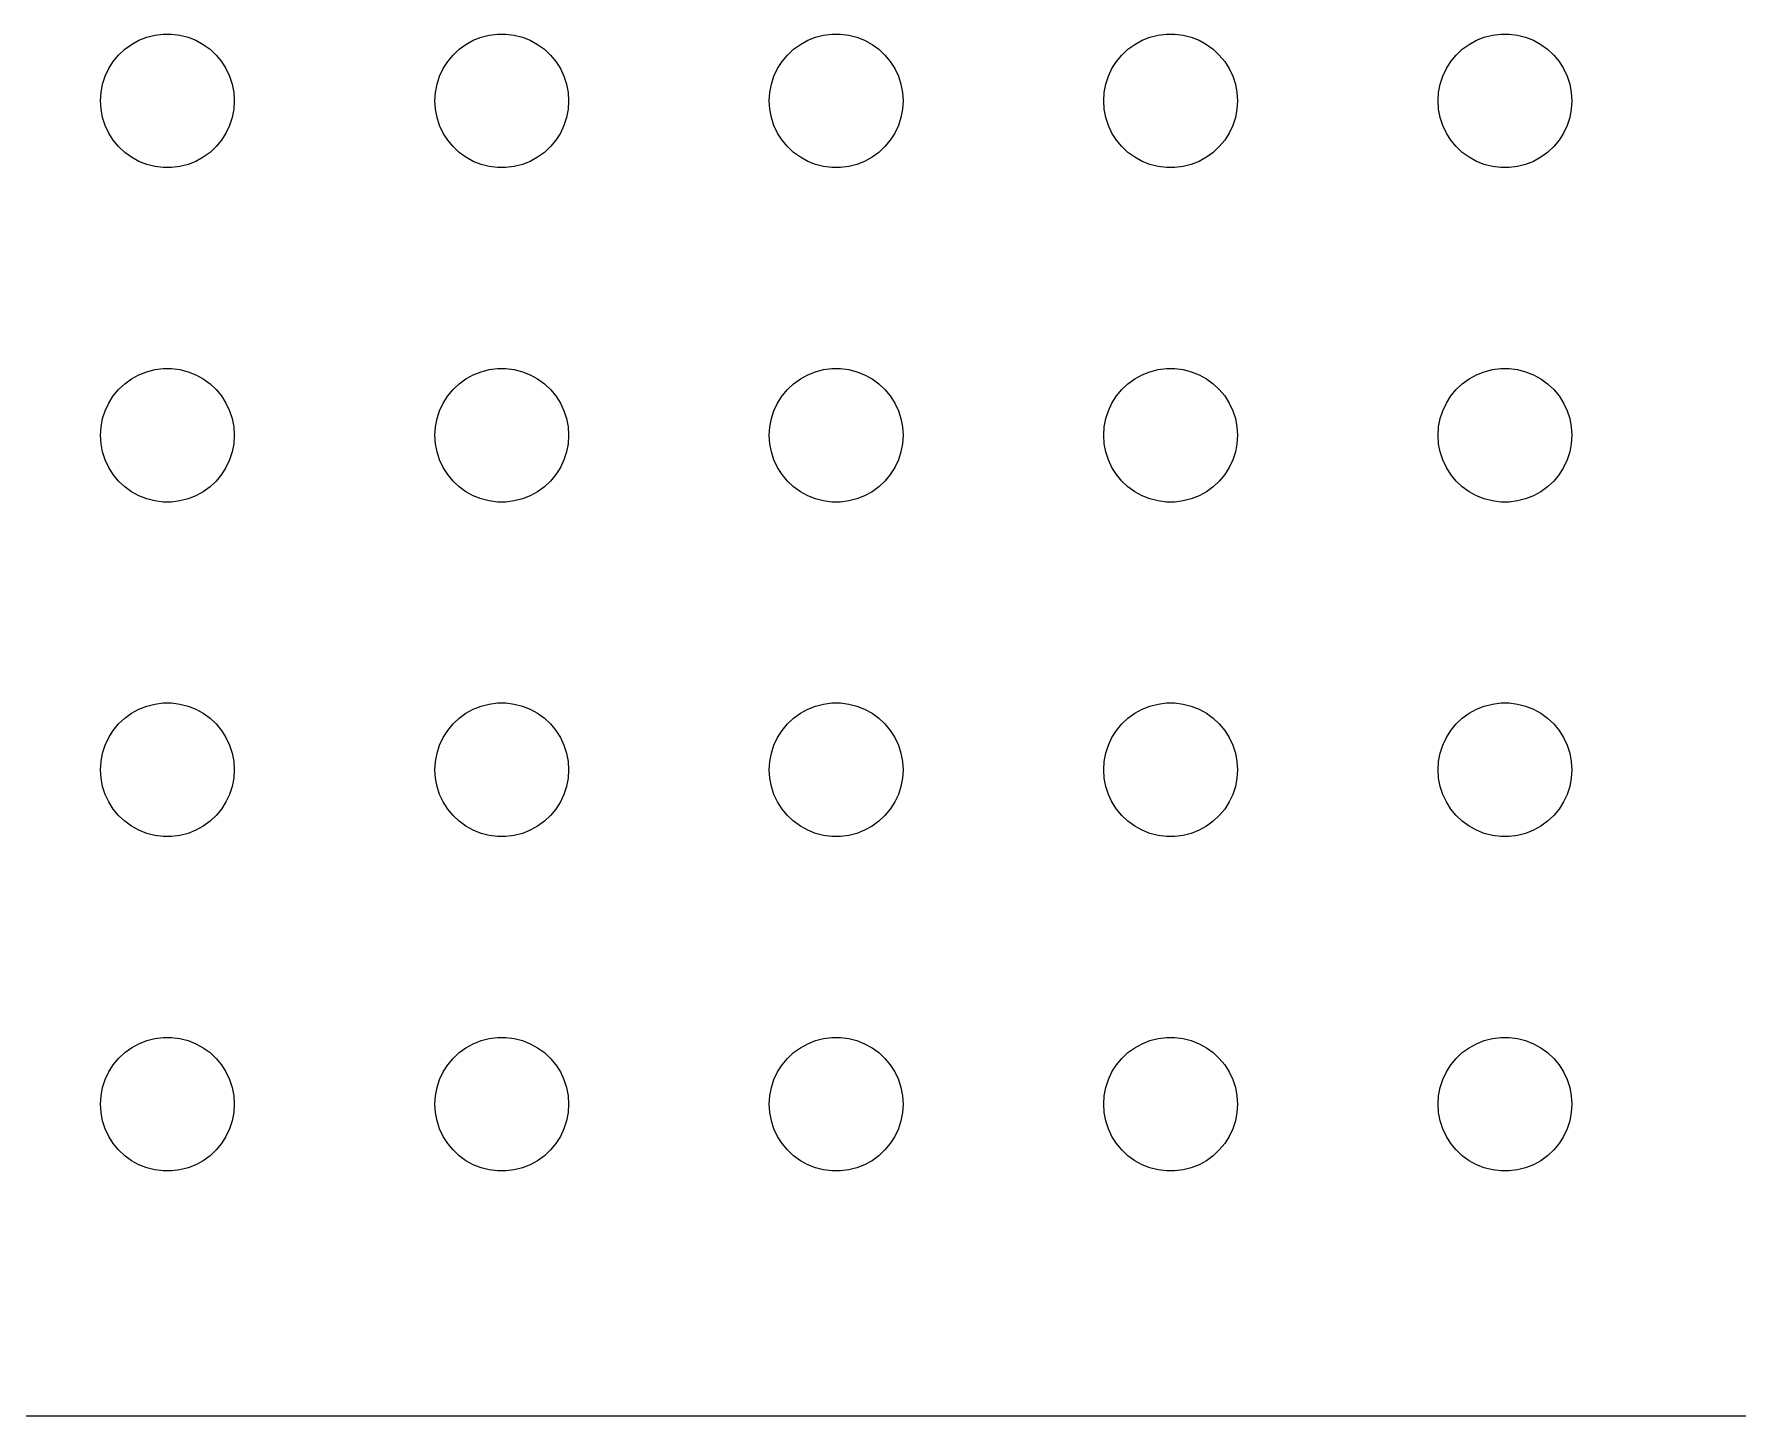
# Model space of a CAD drawing. Header units: metres. Extents: x -74 to 74, y -74 to 74.
# Drawn here: x -2.99 to 35.23, y -74.49 to -43.5 of the extents above; entities that cross this region are included whole.
import ezdxf

# ---------------------------------------------------------------- set-up
doc = ezdxf.new("R2010")
doc.units = ezdxf.units.M

msp = doc.modelspace()

# ---------------------------------------------------------------- linework, layer by layer
for p, q in [((-0.463516, -43.5734), (-0.281067, -43.5266)), ((-0.281067, -43.5266), (-0.094177, -43.503)), ((-0.094177, -43.503), (0.094177, -43.503)), ((0.094177, -43.503), (0.281067, -43.5266)), ((0.281067, -43.5266), (0.463516, -43.5734)), ((7.03647, -43.5734), (7.21892, -43.5266)), ((7.21892, -43.5266), (7.40581, -43.503)), ((7.40581, -43.503), (7.59418, -43.503)), ((7.59418, -43.503), (7.78107, -43.5266)), ((7.78107, -43.5266), (7.96352, -43.5734)), ((14.5365, -43.5734), (14.7189, -43.5266)), ((14.7189, -43.5266), (14.9058, -43.503)), ((14.9058, -43.503), (15.0942, -43.503)), ((15.0942, -43.503), (15.2811, -43.5266)), ((15.2811, -43.5266), (15.4635, -43.5734)), ((22.0365, -43.5734), (22.2189, -43.5266)), ((22.2189, -43.5266), (22.4058, -43.503)), ((22.4058, -43.503), (22.5942, -43.503)), ((22.5942, -43.503), (22.7811, -43.5266)), ((22.7811, -43.5266), (22.9635, -43.5734)), ((29.5365, -43.5734), (29.7189, -43.5266)), ((29.7189, -43.5266), (29.9058, -43.503)), ((29.9058, -43.503), (30.0942, -43.503)), ((30.0942, -43.503), (30.2811, -43.5266)), ((30.2811, -43.5266), (30.4635, -43.5734)), ((-1.09344, -43.9732), (-0.956131, -43.8442)), ((-0.956131, -43.8442), (-0.803726, -43.7335)), ((-0.803726, -43.7335), (-0.638657, -43.6428)), ((-0.638657, -43.6428), (-0.463516, -43.5734)), ((0.463516, -43.5734), (0.638657, -43.6428)), ((0.638657, -43.6428), (0.803726, -43.7335)), ((0.803726, -43.7335), (0.956131, -43.8442)), ((0.956131, -43.8442), (1.09344, -43.9732)), ((6.40654, -43.9732), (6.54385, -43.8442)), ((6.54385, -43.8442), (6.69626, -43.7335)), ((6.69626, -43.7335), (6.86133, -43.6428)), ((6.86133, -43.6428), (7.03647, -43.5734)), ((7.96352, -43.5734), (8.13866, -43.6428)), ((8.13866, -43.6428), (8.30373, -43.7335)), ((8.30373, -43.7335), (8.45613, -43.8442)), ((8.45613, -43.8442), (8.59344, -43.9732)), ((13.9065, -43.9732), (14.0439, -43.8442)), ((14.0439, -43.8442), (14.1963, -43.7335)), ((14.1963, -43.7335), (14.3613, -43.6428)), ((14.3613, -43.6428), (14.5365, -43.5734)), ((15.4635, -43.5734), (15.6387, -43.6428)), ((15.6387, -43.6428), (15.8037, -43.7335)), ((15.8037, -43.7335), (15.9561, -43.8442)), ((15.9561, -43.8442), (16.0934, -43.9732)), ((21.4065, -43.9732), (21.5439, -43.8442)), ((21.5439, -43.8442), (21.6963, -43.7335)), ((21.6963, -43.7335), (21.8613, -43.6428)), ((21.8613, -43.6428), (22.0365, -43.5734)), ((22.9635, -43.5734), (23.1387, -43.6428)), ((23.1387, -43.6428), (23.3037, -43.7335)), ((23.3037, -43.7335), (23.4561, -43.8442)), ((23.4561, -43.8442), (23.5934, -43.9732)), ((28.9065, -43.9732), (29.0439, -43.8442)), ((29.0439, -43.8442), (29.1963, -43.7335)), ((29.1963, -43.7335), (29.3613, -43.6428)), ((29.3613, -43.6428), (29.5365, -43.5734)), ((30.4635, -43.5734), (30.6387, -43.6428)), ((30.6387, -43.6428), (30.8037, -43.7335)), ((30.8037, -43.7335), (30.9561, -43.8442)), ((30.9561, -43.8442), (31.0934, -43.9732)), ((-1.39465, -44.4478), (-1.31445, -44.2774)), ((-1.31445, -44.2774), (-1.21352, -44.1183)), ((-1.21352, -44.1183), (-1.09344, -43.9732)), ((1.09344, -43.9732), (1.21352, -44.1183)), ((1.21352, -44.1183), (1.31445, -44.2774)), ((1.31445, -44.2774), (1.39465, -44.4478)), ((6.10533, -44.4478), (6.18553, -44.2774)), ((6.18553, -44.2774), (6.28647, -44.1183)), ((6.28647, -44.1183), (6.40654, -43.9732)), ((8.59344, -43.9732), (8.71352, -44.1183)), ((8.71352, -44.1183), (8.81445, -44.2774)), ((8.81445, -44.2774), (8.89465, -44.4478)), ((13.6053, -44.4478), (13.6855, -44.2774)), ((13.6855, -44.2774), (13.7865, -44.1183)), ((13.7865, -44.1183), (13.9065, -43.9732)), ((16.0934, -43.9732), (16.2135, -44.1183)), ((16.2135, -44.1183), (16.3145, -44.2774)), ((16.3145, -44.2774), (16.3947, -44.4478)), ((21.1053, -44.4478), (21.1855, -44.2774)), ((21.1855, -44.2774), (21.2865, -44.1183)), ((21.2865, -44.1183), (21.4065, -43.9732)), ((23.5934, -43.9732), (23.7135, -44.1183)), ((23.7135, -44.1183), (23.8145, -44.2774)), ((23.8145, -44.2774), (23.8947, -44.4478)), ((28.6053, -44.4478), (28.6855, -44.2774)), ((28.6855, -44.2774), (28.7865, -44.1183)), ((28.7865, -44.1183), (28.9065, -43.9732)), ((31.0934, -43.9732), (31.2135, -44.1183)), ((31.2135, -44.1183), (31.3145, -44.2774)), ((31.3145, -44.2774), (31.3947, -44.4478)), ((-1.48816, -44.812), (-1.45287, -44.627)), ((-1.45287, -44.627), (-1.39465, -44.4478)), ((1.39465, -44.4478), (1.45287, -44.627)), ((1.45287, -44.627), (1.48816, -44.812)), ((6.01183, -44.812), (6.04712, -44.627)), ((6.04712, -44.627), (6.10533, -44.4478)), ((8.89465, -44.4478), (8.95287, -44.627)), ((8.95287, -44.627), (8.98816, -44.812)), ((13.5118, -44.812), (13.5471, -44.627)), ((13.5471, -44.627), (13.6053, -44.4478)), ((16.3947, -44.4478), (16.4529, -44.627)), ((16.4529, -44.627), (16.4882, -44.812)), ((21.0118, -44.812), (21.0471, -44.627)), ((21.0471, -44.627), (21.1053, -44.4478)), ((23.8947, -44.4478), (23.9529, -44.627)), ((23.9529, -44.627), (23.9882, -44.812)), ((28.5118, -44.812), (28.5471, -44.627)), ((28.5471, -44.627), (28.6053, -44.4478)), ((31.3947, -44.4478), (31.4529, -44.627)), ((31.4529, -44.627), (31.4882, -44.812)), ((-1.5, -45), (-1.48816, -44.812)), ((-1.48816, -45.188), (-1.5, -45)), ((1.48816, -44.812), (1.5, -45)), ((1.5, -45), (1.48816, -45.188)), ((6, -45), (6.01183, -44.812)), ((6.01183, -45.188), (6, -45)), ((8.98816, -44.812), (9, -45)), ((9, -45), (8.98816, -45.188)), ((13.5, -45), (13.5118, -44.812)), ((13.5118, -45.188), (13.5, -45)), ((16.4882, -44.812), (16.5, -45)), ((16.5, -45), (16.4882, -45.188)), ((21, -45), (21.0118, -44.812)), ((21.0118, -45.188), (21, -45)), ((23.9882, -44.812), (24, -45)), ((24, -45), (23.9882, -45.188)), ((28.5, -45), (28.5118, -44.812)), ((28.5118, -45.188), (28.5, -45)), ((31.4882, -44.812), (31.5, -45)), ((31.5, -45), (31.4882, -45.188)), ((-1.45287, -45.373), (-1.48816, -45.188)), ((-1.39465, -45.5522), (-1.45287, -45.373)), ((1.45287, -45.373), (1.39465, -45.5522)), ((1.48816, -45.188), (1.45287, -45.373)), ((6.04712, -45.373), (6.01183, -45.188)), ((6.10533, -45.5522), (6.04712, -45.373)), ((8.95287, -45.373), (8.89465, -45.5522)), ((8.98816, -45.188), (8.95287, -45.373)), ((13.5471, -45.373), (13.5118, -45.188)), ((13.6053, -45.5522), (13.5471, -45.373)), ((16.4529, -45.373), (16.3947, -45.5522)), ((16.4882, -45.188), (16.4529, -45.373)), ((21.0471, -45.373), (21.0118, -45.188)), ((21.1053, -45.5522), (21.0471, -45.373)), ((23.9529, -45.373), (23.8947, -45.5522)), ((23.9882, -45.188), (23.9529, -45.373)), ((28.5471, -45.373), (28.5118, -45.188)), ((28.6053, -45.5522), (28.5471, -45.373)), ((31.4529, -45.373), (31.3947, -45.5522)), ((31.4882, -45.188), (31.4529, -45.373)), ((-1.31445, -45.7226), (-1.39465, -45.5522)), ((-1.21352, -45.8817), (-1.31445, -45.7226)), ((1.31445, -45.7226), (1.21352, -45.8817)), ((1.39465, -45.5522), (1.31445, -45.7226)), ((6.18553, -45.7226), (6.10533, -45.5522)), ((6.28647, -45.8817), (6.18553, -45.7226)), ((8.81445, -45.7226), (8.71352, -45.8817)), ((8.89465, -45.5522), (8.81445, -45.7226)), ((13.6855, -45.7226), (13.6053, -45.5522)), ((13.7865, -45.8817), (13.6855, -45.7226)), ((16.3145, -45.7226), (16.2135, -45.8817)), ((16.3947, -45.5522), (16.3145, -45.7226)), ((21.1855, -45.7226), (21.1053, -45.5522)), ((21.2865, -45.8817), (21.1855, -45.7226)), ((23.8145, -45.7226), (23.7135, -45.8817)), ((23.8947, -45.5522), (23.8145, -45.7226)), ((28.6855, -45.7226), (28.6053, -45.5522)), ((28.7865, -45.8817), (28.6855, -45.7226)), ((31.3145, -45.7226), (31.2135, -45.8817)), ((31.3947, -45.5522), (31.3145, -45.7226)), ((-1.09344, -46.0268), (-1.21352, -45.8817)), ((-0.956131, -46.1558), (-1.09344, -46.0268)), ((-0.803726, -46.2665), (-0.956131, -46.1558)), ((0.956131, -46.1558), (0.803726, -46.2665)), ((1.09344, -46.0268), (0.956131, -46.1558)), ((1.21352, -45.8817), (1.09344, -46.0268)), ((6.40654, -46.0268), (6.28647, -45.8817)), ((6.54385, -46.1558), (6.40654, -46.0268)), ((6.69626, -46.2665), (6.54385, -46.1558)), ((8.45613, -46.1558), (8.30373, -46.2665)), ((8.59344, -46.0268), (8.45613, -46.1558)), ((8.71352, -45.8817), (8.59344, -46.0268)), ((13.9065, -46.0268), (13.7865, -45.8817)), ((14.0439, -46.1558), (13.9065, -46.0268)), ((14.1963, -46.2665), (14.0439, -46.1558)), ((15.9561, -46.1558), (15.8037, -46.2665)), ((16.0934, -46.0268), (15.9561, -46.1558)), ((16.2135, -45.8817), (16.0934, -46.0268)), ((21.4065, -46.0268), (21.2865, -45.8817)), ((21.5439, -46.1558), (21.4065, -46.0268)), ((21.6963, -46.2665), (21.5439, -46.1558)), ((23.4561, -46.1558), (23.3037, -46.2665)), ((23.5934, -46.0268), (23.4561, -46.1558)), ((23.7135, -45.8817), (23.5934, -46.0268)), ((28.9065, -46.0268), (28.7865, -45.8817)), ((29.0439, -46.1558), (28.9065, -46.0268)), ((29.1963, -46.2665), (29.0439, -46.1558)), ((30.9561, -46.1558), (30.8037, -46.2665)), ((31.0934, -46.0268), (30.9561, -46.1558)), ((31.2135, -45.8817), (31.0934, -46.0268)), ((-0.638657, -46.3572), (-0.803726, -46.2665)), ((-0.463516, -46.4266), (-0.638657, -46.3572)), ((-0.281067, -46.4734), (-0.463516, -46.4266)), ((-0.094177, -46.497), (-0.281067, -46.4734)), ((0.094177, -46.497), (-0.094177, -46.497)), ((0.281067, -46.4734), (0.094177, -46.497)), ((0.463516, -46.4266), (0.281067, -46.4734)), ((0.638657, -46.3572), (0.463516, -46.4266)), ((0.803726, -46.2665), (0.638657, -46.3572)), ((6.86133, -46.3572), (6.69626, -46.2665)), ((7.03647, -46.4266), (6.86133, -46.3572)), ((7.21892, -46.4734), (7.03647, -46.4266)), ((7.40581, -46.497), (7.21892, -46.4734)), ((7.59418, -46.497), (7.40581, -46.497)), ((7.78107, -46.4734), (7.59418, -46.497)), ((7.96352, -46.4266), (7.78107, -46.4734)), ((8.13866, -46.3572), (7.96352, -46.4266)), ((8.30373, -46.2665), (8.13866, -46.3572)), ((14.3613, -46.3572), (14.1963, -46.2665)), ((14.5365, -46.4266), (14.3613, -46.3572)), ((14.7189, -46.4734), (14.5365, -46.4266)), ((14.9058, -46.497), (14.7189, -46.4734)), ((15.0942, -46.497), (14.9058, -46.497)), ((15.2811, -46.4734), (15.0942, -46.497)), ((15.4635, -46.4266), (15.2811, -46.4734)), ((15.6387, -46.3572), (15.4635, -46.4266)), ((15.8037, -46.2665), (15.6387, -46.3572)), ((21.8613, -46.3572), (21.6963, -46.2665)), ((22.0365, -46.4266), (21.8613, -46.3572)), ((22.2189, -46.4734), (22.0365, -46.4266)), ((22.4058, -46.497), (22.2189, -46.4734)), ((22.5942, -46.497), (22.4058, -46.497)), ((22.7811, -46.4734), (22.5942, -46.497)), ((22.9635, -46.4266), (22.7811, -46.4734)), ((23.1387, -46.3572), (22.9635, -46.4266)), ((23.3037, -46.2665), (23.1387, -46.3572)), ((29.3613, -46.3572), (29.1963, -46.2665)), ((29.5365, -46.4266), (29.3613, -46.3572)), ((29.7189, -46.4734), (29.5365, -46.4266)), ((29.9058, -46.497), (29.7189, -46.4734)), ((30.0942, -46.497), (29.9058, -46.497)), ((30.2811, -46.4734), (30.0942, -46.497)), ((30.4635, -46.4266), (30.2811, -46.4734)), ((30.6387, -46.3572), (30.4635, -46.4266)), ((30.8037, -46.2665), (30.6387, -46.3572)), ((-0.803726, -51.2335), (-0.638657, -51.1428)), ((-0.638657, -51.1428), (-0.463516, -51.0734)), ((-0.463516, -51.0734), (-0.281067, -51.0266)), ((-0.281067, -51.0266), (-0.094177, -51.003)), ((-0.094177, -51.003), (0.094177, -51.003)), ((0.094177, -51.003), (0.281067, -51.0266)), ((0.281067, -51.0266), (0.463516, -51.0734)), ((0.463516, -51.0734), (0.638657, -51.1428)), ((0.638657, -51.1428), (0.803726, -51.2335)), ((6.69626, -51.2335), (6.86133, -51.1428)), ((6.86133, -51.1428), (7.03647, -51.0734)), ((7.03647, -51.0734), (7.21892, -51.0266)), ((7.21892, -51.0266), (7.40581, -51.003)), ((7.40581, -51.003), (7.59418, -51.003)), ((7.59418, -51.003), (7.78107, -51.0266)), ((7.78107, -51.0266), (7.96352, -51.0734)), ((7.96352, -51.0734), (8.13866, -51.1428)), ((8.13866, -51.1428), (8.30373, -51.2335)), ((14.1963, -51.2335), (14.3613, -51.1428)), ((14.3613, -51.1428), (14.5365, -51.0734)), ((14.5365, -51.0734), (14.7189, -51.0266)), ((14.7189, -51.0266), (14.9058, -51.003)), ((14.9058, -51.003), (15.0942, -51.003)), ((15.0942, -51.003), (15.2811, -51.0266)), ((15.2811, -51.0266), (15.4635, -51.0734)), ((15.4635, -51.0734), (15.6387, -51.1428)), ((15.6387, -51.1428), (15.8037, -51.2335)), ((21.6963, -51.2335), (21.8613, -51.1428)), ((21.8613, -51.1428), (22.0365, -51.0734)), ((22.0365, -51.0734), (22.2189, -51.0266)), ((22.2189, -51.0266), (22.4058, -51.003)), ((22.4058, -51.003), (22.5942, -51.003)), ((22.5942, -51.003), (22.7811, -51.0266)), ((22.7811, -51.0266), (22.9635, -51.0734)), ((22.9635, -51.0734), (23.1387, -51.1428)), ((23.1387, -51.1428), (23.3037, -51.2335)), ((29.1963, -51.2335), (29.3613, -51.1428)), ((29.3613, -51.1428), (29.5365, -51.0734)), ((29.5365, -51.0734), (29.7189, -51.0266)), ((29.7189, -51.0266), (29.9058, -51.003)), ((29.9058, -51.003), (30.0942, -51.003)), ((30.0942, -51.003), (30.2811, -51.0266)), ((30.2811, -51.0266), (30.4635, -51.0734)), ((30.4635, -51.0734), (30.6387, -51.1428)), ((30.6387, -51.1428), (30.8037, -51.2335)), ((-1.21352, -51.6183), (-1.09344, -51.4732)), ((-1.09344, -51.4732), (-0.956131, -51.3442)), ((-0.956131, -51.3442), (-0.803726, -51.2335)), ((0.803726, -51.2335), (0.956131, -51.3442)), ((0.956131, -51.3442), (1.09344, -51.4732)), ((1.09344, -51.4732), (1.21352, -51.6183)), ((6.28647, -51.6183), (6.40654, -51.4732)), ((6.40654, -51.4732), (6.54385, -51.3442)), ((6.54385, -51.3442), (6.69626, -51.2335)), ((8.30373, -51.2335), (8.45613, -51.3442)), ((8.45613, -51.3442), (8.59344, -51.4732)), ((8.59344, -51.4732), (8.71352, -51.6183)), ((13.7865, -51.6183), (13.9065, -51.4732)), ((13.9065, -51.4732), (14.0439, -51.3442)), ((14.0439, -51.3442), (14.1963, -51.2335)), ((15.8037, -51.2335), (15.9561, -51.3442)), ((15.9561, -51.3442), (16.0934, -51.4732)), ((16.0934, -51.4732), (16.2135, -51.6183)), ((21.2865, -51.6183), (21.4065, -51.4732)), ((21.4065, -51.4732), (21.5439, -51.3442)), ((21.5439, -51.3442), (21.6963, -51.2335)), ((23.3037, -51.2335), (23.4561, -51.3442)), ((23.4561, -51.3442), (23.5934, -51.4732)), ((23.5934, -51.4732), (23.7135, -51.6183)), ((28.7865, -51.6183), (28.9065, -51.4732)), ((28.9065, -51.4732), (29.0439, -51.3442)), ((29.0439, -51.3442), (29.1963, -51.2335)), ((30.8037, -51.2335), (30.9561, -51.3442)), ((30.9561, -51.3442), (31.0934, -51.4732)), ((31.0934, -51.4732), (31.2135, -51.6183)), ((-1.45287, -52.127), (-1.39465, -51.9478)), ((-1.39465, -51.9478), (-1.31445, -51.7774)), ((-1.31445, -51.7774), (-1.21352, -51.6183)), ((1.21352, -51.6183), (1.31445, -51.7774)), ((1.31445, -51.7774), (1.39465, -51.9478)), ((1.39465, -51.9478), (1.45287, -52.127)), ((6.04712, -52.127), (6.10533, -51.9478)), ((6.10533, -51.9478), (6.18553, -51.7774)), ((6.18553, -51.7774), (6.28647, -51.6183)), ((8.71352, -51.6183), (8.81445, -51.7774)), ((8.81445, -51.7774), (8.89465, -51.9478)), ((8.89465, -51.9478), (8.95287, -52.127)), ((13.5471, -52.127), (13.6053, -51.9478)), ((13.6053, -51.9478), (13.6855, -51.7774)), ((13.6855, -51.7774), (13.7865, -51.6183)), ((16.2135, -51.6183), (16.3145, -51.7774)), ((16.3145, -51.7774), (16.3947, -51.9478)), ((16.3947, -51.9478), (16.4529, -52.127)), ((21.0471, -52.127), (21.1053, -51.9478)), ((21.1053, -51.9478), (21.1855, -51.7774)), ((21.1855, -51.7774), (21.2865, -51.6183)), ((23.7135, -51.6183), (23.8145, -51.7774)), ((23.8145, -51.7774), (23.8947, -51.9478)), ((23.8947, -51.9478), (23.9529, -52.127)), ((28.5471, -52.127), (28.6053, -51.9478)), ((28.6053, -51.9478), (28.6855, -51.7774)), ((28.6855, -51.7774), (28.7865, -51.6183)), ((31.2135, -51.6183), (31.3145, -51.7774)), ((31.3145, -51.7774), (31.3947, -51.9478)), ((31.3947, -51.9478), (31.4529, -52.127)), ((-1.5, -52.5), (-1.48816, -52.312)), ((-1.48816, -52.312), (-1.45287, -52.127)), ((1.45287, -52.127), (1.48816, -52.312)), ((1.48816, -52.312), (1.5, -52.5)), ((6, -52.5), (6.01183, -52.312)), ((6.01183, -52.312), (6.04712, -52.127)), ((8.95287, -52.127), (8.98816, -52.312)), ((8.98816, -52.312), (9, -52.5)), ((13.5, -52.5), (13.5118, -52.312)), ((13.5118, -52.312), (13.5471, -52.127)), ((16.4529, -52.127), (16.4882, -52.312)), ((16.4882, -52.312), (16.5, -52.5)), ((21, -52.5), (21.0118, -52.312)), ((21.0118, -52.312), (21.0471, -52.127)), ((23.9529, -52.127), (23.9882, -52.312)), ((23.9882, -52.312), (24, -52.5)), ((28.5, -52.5), (28.5118, -52.312)), ((28.5118, -52.312), (28.5471, -52.127)), ((31.4529, -52.127), (31.4882, -52.312)), ((31.4882, -52.312), (31.5, -52.5)), ((-1.48816, -52.688), (-1.5, -52.5)), ((-1.45287, -52.873), (-1.48816, -52.688)), ((1.48816, -52.688), (1.45287, -52.873)), ((1.5, -52.5), (1.48816, -52.688)), ((6.01183, -52.688), (6, -52.5)), ((6.04712, -52.873), (6.01183, -52.688)), ((8.98816, -52.688), (8.95287, -52.873)), ((9, -52.5), (8.98816, -52.688)), ((13.5118, -52.688), (13.5, -52.5)), ((13.5471, -52.873), (13.5118, -52.688)), ((16.4882, -52.688), (16.4529, -52.873)), ((16.5, -52.5), (16.4882, -52.688)), ((21.0118, -52.688), (21, -52.5)), ((21.0471, -52.873), (21.0118, -52.688)), ((23.9882, -52.688), (23.9529, -52.873)), ((24, -52.5), (23.9882, -52.688)), ((28.5118, -52.688), (28.5, -52.5)), ((28.5471, -52.873), (28.5118, -52.688)), ((31.4882, -52.688), (31.4529, -52.873)), ((31.5, -52.5), (31.4882, -52.688)), ((-1.39465, -53.0522), (-1.45287, -52.873)), ((-1.31445, -53.2226), (-1.39465, -53.0522)), ((1.39465, -53.0522), (1.31445, -53.2226)), ((1.45287, -52.873), (1.39465, -53.0522)), ((6.10533, -53.0522), (6.04712, -52.873)), ((6.18553, -53.2226), (6.10533, -53.0522)), ((8.89465, -53.0522), (8.81445, -53.2226)), ((8.95287, -52.873), (8.89465, -53.0522)), ((13.6053, -53.0522), (13.5471, -52.873)), ((13.6855, -53.2226), (13.6053, -53.0522)), ((16.3947, -53.0522), (16.3145, -53.2226)), ((16.4529, -52.873), (16.3947, -53.0522)), ((21.1053, -53.0522), (21.0471, -52.873)), ((21.1855, -53.2226), (21.1053, -53.0522)), ((23.8947, -53.0522), (23.8145, -53.2226)), ((23.9529, -52.873), (23.8947, -53.0522)), ((28.6053, -53.0522), (28.5471, -52.873)), ((28.6855, -53.2226), (28.6053, -53.0522)), ((31.3947, -53.0522), (31.3145, -53.2226)), ((31.4529, -52.873), (31.3947, -53.0522)), ((-1.21352, -53.3817), (-1.31445, -53.2226)), ((-1.09344, -53.5268), (-1.21352, -53.3817)), ((1.21352, -53.3817), (1.09344, -53.5268)), ((1.31445, -53.2226), (1.21352, -53.3817)), ((6.28647, -53.3817), (6.18553, -53.2226)), ((6.40654, -53.5268), (6.28647, -53.3817)), ((8.71352, -53.3817), (8.59344, -53.5268)), ((8.81445, -53.2226), (8.71352, -53.3817)), ((13.7865, -53.3817), (13.6855, -53.2226)), ((13.9065, -53.5268), (13.7865, -53.3817)), ((16.2135, -53.3817), (16.0934, -53.5268)), ((16.3145, -53.2226), (16.2135, -53.3817)), ((21.2865, -53.3817), (21.1855, -53.2226)), ((21.4065, -53.5268), (21.2865, -53.3817)), ((23.7135, -53.3817), (23.5934, -53.5268)), ((23.8145, -53.2226), (23.7135, -53.3817)), ((28.7865, -53.3817), (28.6855, -53.2226)), ((28.9065, -53.5268), (28.7865, -53.3817)), ((31.2135, -53.3817), (31.0934, -53.5268)), ((31.3145, -53.2226), (31.2135, -53.3817)), ((-0.956131, -53.6558), (-1.09344, -53.5268)), ((-0.803726, -53.7665), (-0.956131, -53.6558)), ((-0.638657, -53.8572), (-0.803726, -53.7665)), ((-0.463516, -53.9266), (-0.638657, -53.8572)), ((0.638657, -53.8572), (0.463516, -53.9266)), ((0.803726, -53.7665), (0.638657, -53.8572)), ((0.956131, -53.6558), (0.803726, -53.7665)), ((1.09344, -53.5268), (0.956131, -53.6558)), ((6.54385, -53.6558), (6.40654, -53.5268)), ((6.69626, -53.7665), (6.54385, -53.6558)), ((6.86133, -53.8572), (6.69626, -53.7665)), ((7.03647, -53.9266), (6.86133, -53.8572)), ((8.13866, -53.8572), (7.96352, -53.9266)), ((8.30373, -53.7665), (8.13866, -53.8572)), ((8.45613, -53.6558), (8.30373, -53.7665)), ((8.59344, -53.5268), (8.45613, -53.6558)), ((14.0439, -53.6558), (13.9065, -53.5268)), ((14.1963, -53.7665), (14.0439, -53.6558)), ((14.3613, -53.8572), (14.1963, -53.7665)), ((14.5365, -53.9266), (14.3613, -53.8572)), ((15.6387, -53.8572), (15.4635, -53.9266)), ((15.8037, -53.7665), (15.6387, -53.8572)), ((15.9561, -53.6558), (15.8037, -53.7665)), ((16.0934, -53.5268), (15.9561, -53.6558)), ((21.5439, -53.6558), (21.4065, -53.5268)), ((21.6963, -53.7665), (21.5439, -53.6558)), ((21.8613, -53.8572), (21.6963, -53.7665)), ((22.0365, -53.9266), (21.8613, -53.8572)), ((23.1387, -53.8572), (22.9635, -53.9266)), ((23.3037, -53.7665), (23.1387, -53.8572)), ((23.4561, -53.6558), (23.3037, -53.7665)), ((23.5934, -53.5268), (23.4561, -53.6558)), ((29.0439, -53.6558), (28.9065, -53.5268)), ((29.1963, -53.7665), (29.0439, -53.6558)), ((29.3613, -53.8572), (29.1963, -53.7665)), ((29.5365, -53.9266), (29.3613, -53.8572)), ((30.6387, -53.8572), (30.4635, -53.9266)), ((30.8037, -53.7665), (30.6387, -53.8572)), ((30.9561, -53.6558), (30.8037, -53.7665)), ((31.0934, -53.5268), (30.9561, -53.6558)), ((-0.281067, -53.9734), (-0.463516, -53.9266)), ((-0.094177, -53.997), (-0.281067, -53.9734)), ((0.094177, -53.997), (-0.094177, -53.997)), ((0.281067, -53.9734), (0.094177, -53.997)), ((0.463516, -53.9266), (0.281067, -53.9734)), ((7.21892, -53.9734), (7.03647, -53.9266)), ((7.40581, -53.997), (7.21892, -53.9734)), ((7.59418, -53.997), (7.40581, -53.997)), ((7.78107, -53.9734), (7.59418, -53.997)), ((7.96352, -53.9266), (7.78107, -53.9734)), ((14.7189, -53.9734), (14.5365, -53.9266)), ((14.9058, -53.997), (14.7189, -53.9734)), ((15.0942, -53.997), (14.9058, -53.997)), ((15.2811, -53.9734), (15.0942, -53.997)), ((15.4635, -53.9266), (15.2811, -53.9734)), ((22.2189, -53.9734), (22.0365, -53.9266)), ((22.4058, -53.997), (22.2189, -53.9734)), ((22.5942, -53.997), (22.4058, -53.997)), ((22.7811, -53.9734), (22.5942, -53.997)), ((22.9635, -53.9266), (22.7811, -53.9734)), ((29.7189, -53.9734), (29.5365, -53.9266)), ((29.9058, -53.997), (29.7189, -53.9734)), ((30.0942, -53.997), (29.9058, -53.997)), ((30.2811, -53.9734), (30.0942, -53.997)), ((30.4635, -53.9266), (30.2811, -53.9734)), ((-1.09344, -58.9732), (-0.956131, -58.8442)), ((-0.956131, -58.8442), (-0.803726, -58.7335)), ((-0.803726, -58.7335), (-0.638657, -58.6428)), ((-0.638657, -58.6428), (-0.463516, -58.5734)), ((-0.463516, -58.5734), (-0.281067, -58.5266)), ((-0.281067, -58.5266), (-0.094177, -58.503)), ((-0.094177, -58.503), (0.094177, -58.503)), ((0.094177, -58.503), (0.281067, -58.5266)), ((0.281067, -58.5266), (0.463516, -58.5734)), ((0.463516, -58.5734), (0.638657, -58.6428)), ((0.638657, -58.6428), (0.803726, -58.7335)), ((0.803726, -58.7335), (0.956131, -58.8442)), ((0.956131, -58.8442), (1.09344, -58.9732)), ((6.40654, -58.9732), (6.54385, -58.8442)), ((6.54385, -58.8442), (6.69626, -58.7335)), ((6.69626, -58.7335), (6.86133, -58.6428)), ((6.86133, -58.6428), (7.03647, -58.5734)), ((7.03647, -58.5734), (7.21892, -58.5266)), ((7.21892, -58.5266), (7.40581, -58.503)), ((7.40581, -58.503), (7.59418, -58.503)), ((7.59418, -58.503), (7.78107, -58.5266)), ((7.78107, -58.5266), (7.96352, -58.5734)), ((7.96352, -58.5734), (8.13866, -58.6428)), ((8.13866, -58.6428), (8.30373, -58.7335)), ((8.30373, -58.7335), (8.45613, -58.8442)), ((8.45613, -58.8442), (8.59344, -58.9732)), ((13.9065, -58.9732), (14.0439, -58.8442)), ((14.0439, -58.8442), (14.1963, -58.7335)), ((14.1963, -58.7335), (14.3613, -58.6428)), ((14.3613, -58.6428), (14.5365, -58.5734)), ((14.5365, -58.5734), (14.7189, -58.5266)), ((14.7189, -58.5266), (14.9058, -58.503)), ((14.9058, -58.503), (15.0942, -58.503)), ((15.0942, -58.503), (15.2811, -58.5266)), ((15.2811, -58.5266), (15.4635, -58.5734)), ((15.4635, -58.5734), (15.6387, -58.6428)), ((15.6387, -58.6428), (15.8037, -58.7335)), ((15.8037, -58.7335), (15.9561, -58.8442)), ((15.9561, -58.8442), (16.0934, -58.9732)), ((21.4065, -58.9732), (21.5439, -58.8442)), ((21.5439, -58.8442), (21.6963, -58.7335)), ((21.6963, -58.7335), (21.8613, -58.6428)), ((21.8613, -58.6428), (22.0365, -58.5734)), ((22.0365, -58.5734), (22.2189, -58.5266)), ((22.2189, -58.5266), (22.4058, -58.503)), ((22.4058, -58.503), (22.5942, -58.503)), ((22.5942, -58.503), (22.7811, -58.5266)), ((22.7811, -58.5266), (22.9635, -58.5734)), ((22.9635, -58.5734), (23.1387, -58.6428)), ((23.1387, -58.6428), (23.3037, -58.7335)), ((23.3037, -58.7335), (23.4561, -58.8442)), ((23.4561, -58.8442), (23.5934, -58.9732)), ((28.9065, -58.9732), (29.0439, -58.8442)), ((29.0439, -58.8442), (29.1963, -58.7335)), ((29.1963, -58.7335), (29.3613, -58.6428)), ((29.3613, -58.6428), (29.5365, -58.5734)), ((29.5365, -58.5734), (29.7189, -58.5266)), ((29.7189, -58.5266), (29.9058, -58.503)), ((29.9058, -58.503), (30.0942, -58.503)), ((30.0942, -58.503), (30.2811, -58.5266)), ((30.2811, -58.5266), (30.4635, -58.5734)), ((30.4635, -58.5734), (30.6387, -58.6428)), ((30.6387, -58.6428), (30.8037, -58.7335)), ((30.8037, -58.7335), (30.9561, -58.8442)), ((30.9561, -58.8442), (31.0934, -58.9732)), ((-1.31445, -59.2774), (-1.21352, -59.1183)), ((-1.21352, -59.1183), (-1.09344, -58.9732)), ((1.09344, -58.9732), (1.21352, -59.1183)), ((1.21352, -59.1183), (1.31445, -59.2774)), ((6.18553, -59.2774), (6.28647, -59.1183)), ((6.28647, -59.1183), (6.40654, -58.9732)), ((8.59344, -58.9732), (8.71352, -59.1183)), ((8.71352, -59.1183), (8.81445, -59.2774)), ((13.6855, -59.2774), (13.7865, -59.1183)), ((13.7865, -59.1183), (13.9065, -58.9732)), ((16.0934, -58.9732), (16.2135, -59.1183)), ((16.2135, -59.1183), (16.3145, -59.2774)), ((21.1855, -59.2774), (21.2865, -59.1183)), ((21.2865, -59.1183), (21.4065, -58.9732)), ((23.5934, -58.9732), (23.7135, -59.1183)), ((23.7135, -59.1183), (23.8145, -59.2774)), ((28.6855, -59.2774), (28.7865, -59.1183)), ((28.7865, -59.1183), (28.9065, -58.9732)), ((31.0934, -58.9732), (31.2135, -59.1183)), ((31.2135, -59.1183), (31.3145, -59.2774)), ((-1.45287, -59.627), (-1.39465, -59.4478)), ((-1.39465, -59.4478), (-1.31445, -59.2774)), ((1.31445, -59.2774), (1.39465, -59.4478)), ((1.39465, -59.4478), (1.45287, -59.627)), ((6.04712, -59.627), (6.10533, -59.4478)), ((6.10533, -59.4478), (6.18553, -59.2774)), ((8.81445, -59.2774), (8.89465, -59.4478)), ((8.89465, -59.4478), (8.95287, -59.627)), ((13.5471, -59.627), (13.6053, -59.4478)), ((13.6053, -59.4478), (13.6855, -59.2774)), ((16.3145, -59.2774), (16.3947, -59.4478)), ((16.3947, -59.4478), (16.4529, -59.627)), ((21.0471, -59.627), (21.1053, -59.4478)), ((21.1053, -59.4478), (21.1855, -59.2774)), ((23.8145, -59.2774), (23.8947, -59.4478)), ((23.8947, -59.4478), (23.9529, -59.627)), ((28.5471, -59.627), (28.6053, -59.4478)), ((28.6053, -59.4478), (28.6855, -59.2774)), ((31.3145, -59.2774), (31.3947, -59.4478)), ((31.3947, -59.4478), (31.4529, -59.627)), ((-1.5, -60), (-1.48816, -59.812)), ((-1.48816, -59.812), (-1.45287, -59.627)), ((1.45287, -59.627), (1.48816, -59.812)), ((1.48816, -59.812), (1.5, -60)), ((6, -60), (6.01183, -59.812)), ((6.01183, -59.812), (6.04712, -59.627)), ((8.95287, -59.627), (8.98816, -59.812)), ((8.98816, -59.812), (9, -60)), ((13.5, -60), (13.5118, -59.812)), ((13.5118, -59.812), (13.5471, -59.627)), ((16.4529, -59.627), (16.4882, -59.812)), ((16.4882, -59.812), (16.5, -60)), ((21, -60), (21.0118, -59.812)), ((21.0118, -59.812), (21.0471, -59.627)), ((23.9529, -59.627), (23.9882, -59.812)), ((23.9882, -59.812), (24, -60)), ((28.5, -60), (28.5118, -59.812)), ((28.5118, -59.812), (28.5471, -59.627)), ((31.4529, -59.627), (31.4882, -59.812)), ((31.4882, -59.812), (31.5, -60)), ((-1.48816, -60.188), (-1.5, -60)), ((-1.45287, -60.373), (-1.48816, -60.188)), ((-1.39465, -60.5522), (-1.45287, -60.373)), ((1.45287, -60.373), (1.39465, -60.5522)), ((1.48816, -60.188), (1.45287, -60.373)), ((1.5, -60), (1.48816, -60.188)), ((6.01183, -60.188), (6, -60)), ((6.04712, -60.373), (6.01183, -60.188)), ((6.10533, -60.5522), (6.04712, -60.373)), ((8.95287, -60.373), (8.89465, -60.5522)), ((8.98816, -60.188), (8.95287, -60.373)), ((9, -60), (8.98816, -60.188)), ((13.5118, -60.188), (13.5, -60)), ((13.5471, -60.373), (13.5118, -60.188)), ((13.6053, -60.5522), (13.5471, -60.373)), ((16.4529, -60.373), (16.3947, -60.5522)), ((16.4882, -60.188), (16.4529, -60.373)), ((16.5, -60), (16.4882, -60.188)), ((21.0118, -60.188), (21, -60)), ((21.0471, -60.373), (21.0118, -60.188)), ((21.1053, -60.5522), (21.0471, -60.373)), ((23.9529, -60.373), (23.8947, -60.5522)), ((23.9882, -60.188), (23.9529, -60.373)), ((24, -60), (23.9882, -60.188)), ((28.5118, -60.188), (28.5, -60)), ((28.5471, -60.373), (28.5118, -60.188)), ((28.6053, -60.5522), (28.5471, -60.373)), ((31.4529, -60.373), (31.3947, -60.5522)), ((31.4882, -60.188), (31.4529, -60.373)), ((31.5, -60), (31.4882, -60.188)), ((-1.31445, -60.7226), (-1.39465, -60.5522)), ((-1.21352, -60.8817), (-1.31445, -60.7226)), ((1.31445, -60.7226), (1.21352, -60.8817)), ((1.39465, -60.5522), (1.31445, -60.7226)), ((6.18553, -60.7226), (6.10533, -60.5522)), ((6.28647, -60.8817), (6.18553, -60.7226)), ((8.81445, -60.7226), (8.71352, -60.8817)), ((8.89465, -60.5522), (8.81445, -60.7226)), ((13.6855, -60.7226), (13.6053, -60.5522)), ((13.7865, -60.8817), (13.6855, -60.7226)), ((16.3145, -60.7226), (16.2135, -60.8817)), ((16.3947, -60.5522), (16.3145, -60.7226)), ((21.1855, -60.7226), (21.1053, -60.5522)), ((21.2865, -60.8817), (21.1855, -60.7226)), ((23.8145, -60.7226), (23.7135, -60.8817)), ((23.8947, -60.5522), (23.8145, -60.7226)), ((28.6855, -60.7226), (28.6053, -60.5522)), ((28.7865, -60.8817), (28.6855, -60.7226)), ((31.3145, -60.7226), (31.2135, -60.8817)), ((31.3947, -60.5522), (31.3145, -60.7226)), ((-1.09344, -61.0268), (-1.21352, -60.8817)), ((-0.956131, -61.1558), (-1.09344, -61.0268)), ((1.09344, -61.0268), (0.956131, -61.1558)), ((1.21352, -60.8817), (1.09344, -61.0268)), ((6.40654, -61.0268), (6.28647, -60.8817)), ((6.54385, -61.1558), (6.40654, -61.0268)), ((8.59344, -61.0268), (8.45613, -61.1558)), ((8.71352, -60.8817), (8.59344, -61.0268)), ((13.9065, -61.0268), (13.7865, -60.8817)), ((14.0439, -61.1558), (13.9065, -61.0268)), ((16.0934, -61.0268), (15.9561, -61.1558)), ((16.2135, -60.8817), (16.0934, -61.0268)), ((21.4065, -61.0268), (21.2865, -60.8817)), ((21.5439, -61.1558), (21.4065, -61.0268)), ((23.5934, -61.0268), (23.4561, -61.1558)), ((23.7135, -60.8817), (23.5934, -61.0268)), ((28.9065, -61.0268), (28.7865, -60.8817)), ((29.0439, -61.1558), (28.9065, -61.0268)), ((31.0934, -61.0268), (30.9561, -61.1558)), ((31.2135, -60.8817), (31.0934, -61.0268)), ((-0.803726, -61.2665), (-0.956131, -61.1558)), ((-0.638657, -61.3572), (-0.803726, -61.2665)), ((-0.463516, -61.4266), (-0.638657, -61.3572)), ((-0.281067, -61.4734), (-0.463516, -61.4266)), ((-0.094177, -61.497), (-0.281067, -61.4734)), ((0.094177, -61.497), (-0.094177, -61.497)), ((0.281067, -61.4734), (0.094177, -61.497)), ((0.463516, -61.4266), (0.281067, -61.4734)), ((0.638657, -61.3572), (0.463516, -61.4266)), ((0.803726, -61.2665), (0.638657, -61.3572)), ((0.956131, -61.1558), (0.803726, -61.2665)), ((6.69626, -61.2665), (6.54385, -61.1558)), ((6.86133, -61.3572), (6.69626, -61.2665)), ((7.03647, -61.4266), (6.86133, -61.3572)), ((7.21892, -61.4734), (7.03647, -61.4266)), ((7.40581, -61.497), (7.21892, -61.4734)), ((7.59418, -61.497), (7.40581, -61.497)), ((7.78107, -61.4734), (7.59418, -61.497)), ((7.96352, -61.4266), (7.78107, -61.4734)), ((8.13866, -61.3572), (7.96352, -61.4266)), ((8.30373, -61.2665), (8.13866, -61.3572)), ((8.45613, -61.1558), (8.30373, -61.2665)), ((14.1963, -61.2665), (14.0439, -61.1558)), ((14.3613, -61.3572), (14.1963, -61.2665)), ((14.5365, -61.4266), (14.3613, -61.3572)), ((14.7189, -61.4734), (14.5365, -61.4266)), ((14.9058, -61.497), (14.7189, -61.4734)), ((15.0942, -61.497), (14.9058, -61.497)), ((15.2811, -61.4734), (15.0942, -61.497)), ((15.4635, -61.4266), (15.2811, -61.4734)), ((15.6387, -61.3572), (15.4635, -61.4266)), ((15.8037, -61.2665), (15.6387, -61.3572)), ((15.9561, -61.1558), (15.8037, -61.2665)), ((21.6963, -61.2665), (21.5439, -61.1558)), ((21.8613, -61.3572), (21.6963, -61.2665)), ((22.0365, -61.4266), (21.8613, -61.3572)), ((22.2189, -61.4734), (22.0365, -61.4266)), ((22.4058, -61.497), (22.2189, -61.4734)), ((22.5942, -61.497), (22.4058, -61.497)), ((22.7811, -61.4734), (22.5942, -61.497)), ((22.9635, -61.4266), (22.7811, -61.4734)), ((23.1387, -61.3572), (22.9635, -61.4266)), ((23.3037, -61.2665), (23.1387, -61.3572)), ((23.4561, -61.1558), (23.3037, -61.2665)), ((29.1963, -61.2665), (29.0439, -61.1558)), ((29.3613, -61.3572), (29.1963, -61.2665)), ((29.5365, -61.4266), (29.3613, -61.3572)), ((29.7189, -61.4734), (29.5365, -61.4266)), ((29.9058, -61.497), (29.7189, -61.4734)), ((30.0942, -61.497), (29.9058, -61.497)), ((30.2811, -61.4734), (30.0942, -61.497)), ((30.4635, -61.4266), (30.2811, -61.4734)), ((30.6387, -61.3572), (30.4635, -61.4266)), ((30.8037, -61.2665), (30.6387, -61.3572)), ((30.9561, -61.1558), (30.8037, -61.2665)), ((-0.638657, -66.1428), (-0.463516, -66.0734)), ((-0.463516, -66.0734), (-0.281067, -66.0266)), ((-0.281067, -66.0266), (-0.094177, -66.003)), ((-0.094177, -66.003), (0.094177, -66.003)), ((0.094177, -66.003), (0.281067, -66.0266)), ((0.281067, -66.0266), (0.463516, -66.0734)), ((0.463516, -66.0734), (0.638657, -66.1428)), ((6.86133, -66.1428), (7.03647, -66.0734)), ((7.03647, -66.0734), (7.21892, -66.0266)), ((7.21892, -66.0266), (7.40581, -66.003)), ((7.40581, -66.003), (7.59418, -66.003)), ((7.59418, -66.003), (7.78107, -66.0266)), ((7.78107, -66.0266), (7.96352, -66.0734)), ((7.96352, -66.0734), (8.13866, -66.1428)), ((14.3613, -66.1428), (14.5365, -66.0734)), ((14.5365, -66.0734), (14.7189, -66.0266)), ((14.7189, -66.0266), (14.9058, -66.003)), ((14.9058, -66.003), (15.0942, -66.003)), ((15.0942, -66.003), (15.2811, -66.0266)), ((15.2811, -66.0266), (15.4635, -66.0734)), ((15.4635, -66.0734), (15.6387, -66.1428)), ((21.8613, -66.1428), (22.0365, -66.0734)), ((22.0365, -66.0734), (22.2189, -66.0266)), ((22.2189, -66.0266), (22.4058, -66.003)), ((22.4058, -66.003), (22.5942, -66.003)), ((22.5942, -66.003), (22.7811, -66.0266)), ((22.7811, -66.0266), (22.9635, -66.0734)), ((22.9635, -66.0734), (23.1387, -66.1428)), ((29.3613, -66.1428), (29.5365, -66.0734)), ((29.5365, -66.0734), (29.7189, -66.0266)), ((29.7189, -66.0266), (29.9058, -66.003)), ((29.9058, -66.003), (30.0942, -66.003)), ((30.0942, -66.003), (30.2811, -66.0266)), ((30.2811, -66.0266), (30.4635, -66.0734)), ((30.4635, -66.0734), (30.6387, -66.1428)), ((-1.21352, -66.6183), (-1.09344, -66.4732)), ((-1.09344, -66.4732), (-0.956131, -66.3442)), ((-0.956131, -66.3442), (-0.803726, -66.2335)), ((-0.803726, -66.2335), (-0.638657, -66.1428)), ((0.638657, -66.1428), (0.803726, -66.2335)), ((0.803726, -66.2335), (0.956131, -66.3442)), ((0.956131, -66.3442), (1.09344, -66.4732)), ((1.09344, -66.4732), (1.21352, -66.6183)), ((6.28647, -66.6183), (6.40654, -66.4732)), ((6.40654, -66.4732), (6.54385, -66.3442)), ((6.54385, -66.3442), (6.69626, -66.2335)), ((6.69626, -66.2335), (6.86133, -66.1428)), ((8.13866, -66.1428), (8.30373, -66.2335)), ((8.30373, -66.2335), (8.45613, -66.3442)), ((8.45613, -66.3442), (8.59344, -66.4732)), ((8.59344, -66.4732), (8.71352, -66.6183)), ((13.7865, -66.6183), (13.9065, -66.4732)), ((13.9065, -66.4732), (14.0439, -66.3442)), ((14.0439, -66.3442), (14.1963, -66.2335)), ((14.1963, -66.2335), (14.3613, -66.1428)), ((15.6387, -66.1428), (15.8037, -66.2335)), ((15.8037, -66.2335), (15.9561, -66.3442)), ((15.9561, -66.3442), (16.0934, -66.4732)), ((16.0934, -66.4732), (16.2135, -66.6183)), ((21.2865, -66.6183), (21.4065, -66.4732)), ((21.4065, -66.4732), (21.5439, -66.3442)), ((21.5439, -66.3442), (21.6963, -66.2335)), ((21.6963, -66.2335), (21.8613, -66.1428)), ((23.1387, -66.1428), (23.3037, -66.2335)), ((23.3037, -66.2335), (23.4561, -66.3442)), ((23.4561, -66.3442), (23.5934, -66.4732)), ((23.5934, -66.4732), (23.7135, -66.6183)), ((28.7865, -66.6183), (28.9065, -66.4732)), ((28.9065, -66.4732), (29.0439, -66.3442)), ((29.0439, -66.3442), (29.1963, -66.2335)), ((29.1963, -66.2335), (29.3613, -66.1428)), ((30.6387, -66.1428), (30.8037, -66.2335)), ((30.8037, -66.2335), (30.9561, -66.3442)), ((30.9561, -66.3442), (31.0934, -66.4732)), ((31.0934, -66.4732), (31.2135, -66.6183)), ((-1.39465, -66.9478), (-1.31445, -66.7774)), ((-1.31445, -66.7774), (-1.21352, -66.6183)), ((1.21352, -66.6183), (1.31445, -66.7774)), ((1.31445, -66.7774), (1.39465, -66.9478)), ((6.10533, -66.9478), (6.18553, -66.7774)), ((6.18553, -66.7774), (6.28647, -66.6183)), ((8.71352, -66.6183), (8.81445, -66.7774)), ((8.81445, -66.7774), (8.89465, -66.9478)), ((13.6053, -66.9478), (13.6855, -66.7774)), ((13.6855, -66.7774), (13.7865, -66.6183)), ((16.2135, -66.6183), (16.3145, -66.7774)), ((16.3145, -66.7774), (16.3947, -66.9478)), ((21.1053, -66.9478), (21.1855, -66.7774)), ((21.1855, -66.7774), (21.2865, -66.6183)), ((23.7135, -66.6183), (23.8145, -66.7774)), ((23.8145, -66.7774), (23.8947, -66.9478)), ((28.6053, -66.9478), (28.6855, -66.7774)), ((28.6855, -66.7774), (28.7865, -66.6183)), ((31.2135, -66.6183), (31.3145, -66.7774)), ((31.3145, -66.7774), (31.3947, -66.9478)), ((-1.48816, -67.312), (-1.45287, -67.127)), ((-1.45287, -67.127), (-1.39465, -66.9478)), ((1.39465, -66.9478), (1.45287, -67.127)), ((1.45287, -67.127), (1.48816, -67.312)), ((6.01183, -67.312), (6.04712, -67.127)), ((6.04712, -67.127), (6.10533, -66.9478)), ((8.89465, -66.9478), (8.95287, -67.127)), ((8.95287, -67.127), (8.98816, -67.312)), ((13.5118, -67.312), (13.5471, -67.127)), ((13.5471, -67.127), (13.6053, -66.9478)), ((16.3947, -66.9478), (16.4529, -67.127)), ((16.4529, -67.127), (16.4882, -67.312)), ((21.0118, -67.312), (21.0471, -67.127)), ((21.0471, -67.127), (21.1053, -66.9478)), ((23.8947, -66.9478), (23.9529, -67.127)), ((23.9529, -67.127), (23.9882, -67.312)), ((28.5118, -67.312), (28.5471, -67.127)), ((28.5471, -67.127), (28.6053, -66.9478)), ((31.3947, -66.9478), (31.4529, -67.127)), ((31.4529, -67.127), (31.4882, -67.312)), ((-1.5, -67.5), (-1.48816, -67.312)), ((-1.48816, -67.688), (-1.5, -67.5)), ((1.48816, -67.312), (1.5, -67.5)), ((1.5, -67.5), (1.48816, -67.688)), ((6, -67.5), (6.01183, -67.312)), ((6.01183, -67.688), (6, -67.5)), ((8.98816, -67.312), (9, -67.5)), ((9, -67.5), (8.98816, -67.688)), ((13.5, -67.5), (13.5118, -67.312)), ((13.5118, -67.688), (13.5, -67.5)), ((16.4882, -67.312), (16.5, -67.5)), ((16.5, -67.5), (16.4882, -67.688)), ((21, -67.5), (21.0118, -67.312)), ((21.0118, -67.688), (21, -67.5)), ((23.9882, -67.312), (24, -67.5)), ((24, -67.5), (23.9882, -67.688)), ((28.5, -67.5), (28.5118, -67.312)), ((28.5118, -67.688), (28.5, -67.5)), ((31.4882, -67.312), (31.5, -67.5)), ((31.5, -67.5), (31.4882, -67.688)), ((-1.45287, -67.873), (-1.48816, -67.688)), ((-1.39465, -68.0522), (-1.45287, -67.873)), ((1.45287, -67.873), (1.39465, -68.0522)), ((1.48816, -67.688), (1.45287, -67.873)), ((6.04712, -67.873), (6.01183, -67.688)), ((6.10533, -68.0522), (6.04712, -67.873)), ((8.95287, -67.873), (8.89465, -68.0522)), ((8.98816, -67.688), (8.95287, -67.873)), ((13.5471, -67.873), (13.5118, -67.688)), ((13.6053, -68.0522), (13.5471, -67.873)), ((16.4529, -67.873), (16.3947, -68.0522)), ((16.4882, -67.688), (16.4529, -67.873)), ((21.0471, -67.873), (21.0118, -67.688)), ((21.1053, -68.0522), (21.0471, -67.873)), ((23.9529, -67.873), (23.8947, -68.0522)), ((23.9882, -67.688), (23.9529, -67.873)), ((28.5471, -67.873), (28.5118, -67.688)), ((28.6053, -68.0522), (28.5471, -67.873)), ((31.4529, -67.873), (31.3947, -68.0522)), ((31.4882, -67.688), (31.4529, -67.873)), ((-1.31445, -68.2226), (-1.39465, -68.0522)), ((-1.21352, -68.3817), (-1.31445, -68.2226)), ((-1.09344, -68.5268), (-1.21352, -68.3817)), ((1.21352, -68.3817), (1.09344, -68.5268)), ((1.31445, -68.2226), (1.21352, -68.3817)), ((1.39465, -68.0522), (1.31445, -68.2226)), ((6.18553, -68.2226), (6.10533, -68.0522)), ((6.28647, -68.3817), (6.18553, -68.2226)), ((6.40654, -68.5268), (6.28647, -68.3817)), ((8.71352, -68.3817), (8.59344, -68.5268)), ((8.81445, -68.2226), (8.71352, -68.3817)), ((8.89465, -68.0522), (8.81445, -68.2226)), ((13.6855, -68.2226), (13.6053, -68.0522)), ((13.7865, -68.3817), (13.6855, -68.2226)), ((13.9065, -68.5268), (13.7865, -68.3817)), ((16.2135, -68.3817), (16.0934, -68.5268)), ((16.3145, -68.2226), (16.2135, -68.3817)), ((16.3947, -68.0522), (16.3145, -68.2226)), ((21.1855, -68.2226), (21.1053, -68.0522)), ((21.2865, -68.3817), (21.1855, -68.2226)), ((21.4065, -68.5268), (21.2865, -68.3817)), ((23.7135, -68.3817), (23.5934, -68.5268)), ((23.8145, -68.2226), (23.7135, -68.3817)), ((23.8947, -68.0522), (23.8145, -68.2226)), ((28.6855, -68.2226), (28.6053, -68.0522)), ((28.7865, -68.3817), (28.6855, -68.2226)), ((28.9065, -68.5268), (28.7865, -68.3817)), ((31.2135, -68.3817), (31.0934, -68.5268)), ((31.3145, -68.2226), (31.2135, -68.3817)), ((31.3947, -68.0522), (31.3145, -68.2226)), ((-0.956131, -68.6558), (-1.09344, -68.5268)), ((-0.803726, -68.7665), (-0.956131, -68.6558)), ((-0.638657, -68.8572), (-0.803726, -68.7665)), ((0.803726, -68.7665), (0.638657, -68.8572)), ((0.956131, -68.6558), (0.803726, -68.7665)), ((1.09344, -68.5268), (0.956131, -68.6558)), ((6.54385, -68.6558), (6.40654, -68.5268)), ((6.69626, -68.7665), (6.54385, -68.6558)), ((6.86133, -68.8572), (6.69626, -68.7665)), ((8.30373, -68.7665), (8.13866, -68.8572)), ((8.45613, -68.6558), (8.30373, -68.7665)), ((8.59344, -68.5268), (8.45613, -68.6558)), ((14.0439, -68.6558), (13.9065, -68.5268)), ((14.1963, -68.7665), (14.0439, -68.6558)), ((14.3613, -68.8572), (14.1963, -68.7665)), ((15.8037, -68.7665), (15.6387, -68.8572)), ((15.9561, -68.6558), (15.8037, -68.7665)), ((16.0934, -68.5268), (15.9561, -68.6558)), ((21.5439, -68.6558), (21.4065, -68.5268)), ((21.6963, -68.7665), (21.5439, -68.6558)), ((21.8613, -68.8572), (21.6963, -68.7665)), ((23.3037, -68.7665), (23.1387, -68.8572)), ((23.4561, -68.6558), (23.3037, -68.7665)), ((23.5934, -68.5268), (23.4561, -68.6558)), ((29.0439, -68.6558), (28.9065, -68.5268)), ((29.1963, -68.7665), (29.0439, -68.6558)), ((29.3613, -68.8572), (29.1963, -68.7665)), ((30.8037, -68.7665), (30.6387, -68.8572)), ((30.9561, -68.6558), (30.8037, -68.7665)), ((31.0934, -68.5268), (30.9561, -68.6558)), ((-0.463516, -68.9266), (-0.638657, -68.8572)), ((-0.281067, -68.9734), (-0.463516, -68.9266)), ((-0.094177, -68.997), (-0.281067, -68.9734)), ((0.094177, -68.997), (-0.094177, -68.997)), ((0.281067, -68.9734), (0.094177, -68.997)), ((0.463516, -68.9266), (0.281067, -68.9734)), ((0.638657, -68.8572), (0.463516, -68.9266)), ((7.03647, -68.9266), (6.86133, -68.8572)), ((7.21892, -68.9734), (7.03647, -68.9266)), ((7.40581, -68.997), (7.21892, -68.9734)), ((7.59418, -68.997), (7.40581, -68.997)), ((7.78107, -68.9734), (7.59418, -68.997)), ((7.96352, -68.9266), (7.78107, -68.9734)), ((8.13866, -68.8572), (7.96352, -68.9266)), ((14.5365, -68.9266), (14.3613, -68.8572)), ((14.7189, -68.9734), (14.5365, -68.9266)), ((14.9058, -68.997), (14.7189, -68.9734)), ((15.0942, -68.997), (14.9058, -68.997)), ((15.2811, -68.9734), (15.0942, -68.997)), ((15.4635, -68.9266), (15.2811, -68.9734)), ((15.6387, -68.8572), (15.4635, -68.9266)), ((22.0365, -68.9266), (21.8613, -68.8572)), ((22.2189, -68.9734), (22.0365, -68.9266)), ((22.4058, -68.997), (22.2189, -68.9734)), ((22.5942, -68.997), (22.4058, -68.997)), ((22.7811, -68.9734), (22.5942, -68.997)), ((22.9635, -68.9266), (22.7811, -68.9734)), ((23.1387, -68.8572), (22.9635, -68.9266)), ((29.5365, -68.9266), (29.3613, -68.8572)), ((29.7189, -68.9734), (29.5365, -68.9266)), ((29.9058, -68.997), (29.7189, -68.9734)), ((30.0942, -68.997), (29.9058, -68.997)), ((30.2811, -68.9734), (30.0942, -68.997)), ((30.4635, -68.9266), (30.2811, -68.9734)), ((30.6387, -68.8572), (30.4635, -68.9266)), ((-69.8139, -74.4901), (69.8139, -74.4901))]:
    msp.add_line(p, q)

doc.saveas('drawing.dxf')
